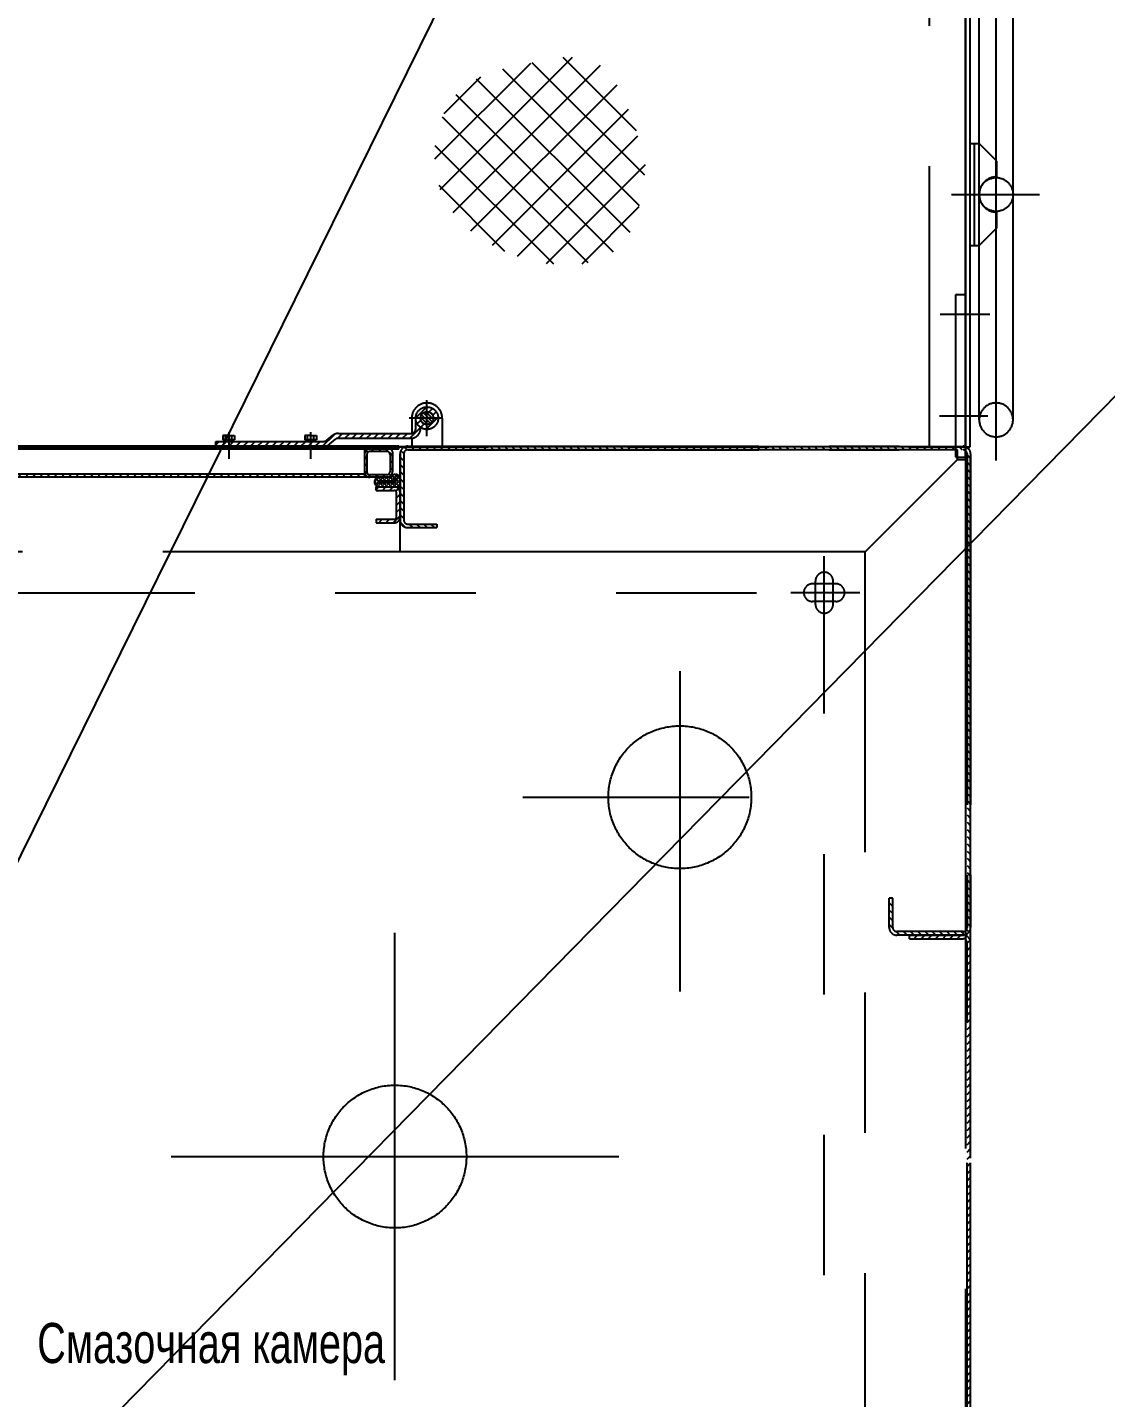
# Model space of a CAD drawing. Header units: millimetres. Extents: x 0 to 29400, y -802 to 20790.
# Drawn here: x 16358 to 17702, y 15382 to 17091 of the extents above; entities that cross this region are included whole.
import ezdxf

# ---------------------------------------------------------------- set-up
doc = ezdxf.new("R2010")
doc.units = ezdxf.units.MM
doc.header["$LTSCALE"] = 700
for name, pattern in [('F', [0.75, 0.5, -0.25]), ('G', [2, 1.25, -0.25, 0.25, -0.25]), ('K', [2.5, 1.25, -0.25, 0.25, -0.25, 0.25, -0.25])]:
    doc.linetypes.add(name, pattern=pattern)
for name, color, linetype in [('01', 7, 'Continuous'), ('02', 1, 'Continuous'), ('04', 2, 'F'), ('05', 4, 'G'), ('07', 6, 'K'), ('11', 3, 'Continuous')]:
    doc.layers.add(name, color=color, linetype=linetype)
doc.styles.get("Standard").update_dxf_attribs({"font": 'isocp', "width": 0.707, "bigfont": 'intecad.shx'})
pattern_1 = [(225, (65769.9404, 40024.066), (4.490128, -4.490128), [])]

# ---------------------------------------------------------------- blocks, each defined once
blk = doc.blocks.new('1113a')
at = {"layer": '07', "linetype": 'K'}
h = blk.add_hatch(dxfattribs=at)
h.set_pattern_fill('ANSI37', color=6, scale=10, style=0)
h.set_pattern_definition([(45, (-7220.276, 5739.952), (-22.45064, 22.45064), []), (135, (-7220.276, 5739.952), (-22.45064, -22.45064), [])])
edge = h.paths.add_edge_path()
edge.add_spline(control_points=[(4064.9, 7081.9), (4070.1, 7121.8), (4086.3, 7245.6), (4357.3, 7176.8), (4320, 6975.4), (4213.6, 6954.5), (4119.9, 6935.1), (4087.4, 7005.6), (4072.5, 7049.7), (4067, 7072.8), (4064.9, 7081.9)], knot_values=[0, 0, 0, 0, 107.226623, 332.783515, 469.925804, 564.431844, 645.860592, 719.225168, 762.115824, 790.07632, 790.07632, 790.07632, 790.07632], degree=3, periodic=0)
at = {"layer": '04', "color": 2, "linetype": 'F'}
for p, q in [((3711.6, 7431.7), (3660.6, 7431.7)), ((3711.6, 7431.7), (3660.6, 7431.7)), ((3666.6, 7431.7), (3666.6, 7241.7)), ((3678.6, 7431.7), (3678.6, 7241.7)), ((3711.6, 7431.7), (3711.6, 6212.7)), ((3678.6, 7241.7), (3666.6, 7241.7))]:
    blk.add_line(p, q, dxfattribs=at)
at = {"layer": '07', "color": 6, "linetype": 'K'}
for p, q in [((3660.6, 7431.7), (3660.6, 6212.7)), ((3678.6, 7444.7), (3666.6, 7444.7)), ((3666.6, 7444.7), (3666.6, 7431.7)), ((3666.6, 7444.7), (3666.6, 7431.7)), ((3666.6, 7431.7), (6568.6, 7431.7)), ((3666.6, 6822.7), (3666.6, 7431.7)), ((3666.6, 7431.7), (3666.6, 6212.7)), ((3678.6, 7444.7), (3678.6, 7431.7)), ((3638.6, 7393.7), (3698.9, 7393.7)), ((3638.6, 7393.7), (3698.9, 7393.7)), ((3636.4, 7266.7), (3698, 7266.7))]:
    blk.add_line(p, q, dxfattribs=at)
blk = doc.blocks.new('*U635')
at = {"layer": '01'}
for p, q in [((-6.1, 2.1), (-6.1, 0)), ((0, 2.1), (-6.1, 2.1)), ((-6.1, 0), (0, 0)), ((0, 0), (-1.2, 2.1)), ((0, 2.1), (1.2, 0)), ((0, 2.1), (6.1, 2.1)), ((6.1, 0), (0, 0)), ((6.1, 2.1), (6.1, 0))]:
    blk.add_line(p, q, dxfattribs=at)
at = {"layer": '05'}
blk.add_line((0, 4.2), (0, -2.1), dxfattribs=at)
blk = doc.blocks.new('WERER')
at = {"layer": '07', "linetype": 'K'}
h = blk.add_hatch(dxfattribs=at)
h.set_pattern_fill('ANSI31', color=6, scale=2, style=0)
h.set_pattern_definition([(225, (59083.9556, 33333.006), (4.490128, -4.490128), [])])
h.paths.add_polyline_path([(57496.1, 31825.1), (57598.1, 31825.1), (57598.1, 31831.1), (57496.1, 31831.1)])
h.paths.add_polyline_path([(57598.1, 31825.1), (57614.1, 31825.1, 0.169711), (57621.6, 31827.7), (57629.3, 31833.8, -0.169711), (57633, 31835.1), (57723.1, 31835.1, 0.262744), (57733.4, 31840.9, 0.034364), (57734.2, 31842.4, -0.195778), (57726.5, 31842.1, -0.147405), (57723.1, 31841.1), (57633, 31841.1, 0.169711), (57625.5, 31838.5), (57617.9, 31832.4, -0.169711), (57614.1, 31831.1), (57598.1, 31831.1)])
h.paths.add_polyline_path([(57726.5, 31842.1, 0.195778), (57734.2, 31842.4, 0.101761), (57735.1, 31847.1), (57735.1, 31848.6), (57729.1, 31848.6), (57729.1, 31847.1, -0.056138), (57729, 31845.8, -0.192598)])
h.paths.add_polyline_path([(57738.9, 31846.7, 0.127071), (57740.2, 31851.7, 0.023779), (57740.2, 31852.7, -0.306659), (57735.1, 31860.1), (57729.1, 31860.1, 0.32743)])
h.paths.add_polyline_path([(57743.1, 31846.1, 0.414214), (57757.1, 31860.1), (57751.1, 31860.1, -0.414214), (57743.1, 31852.1)])
h.paths.add_polyline_path([(57738.9, 31846.7, 0.076419), (57743.1, 31846.1), (57743.1, 31852.1, -0.095432), (57740.2, 31852.7, -0.023779), (57740.2, 31851.7, -0.127071)])
h.paths.add_polyline_path([(57751.1, 31860.1), (57757.1, 31860.1, 0.414214), (57743.1, 31874.1), (57743.1, 31868.1, -0.414214)])
h.paths.add_polyline_path([(57729.3, 31861.9, -0.151307), (57735.2, 31860.5, -0.398542), (57743.1, 31868.1), (57743.1, 31874.1, 0.376832)])
h.paths.add_polyline_path([(57729.1, 31860.1), (57735.1, 31860.1, -0.013451), (57735.2, 31860.5, 0.151307), (57729.3, 31861.9, 0.032335)])
h.paths.add_polyline_path([(57480.1, 31825.1), (57496.1, 31825.1), (57496.1, 31831.1), (57480.1, 31831.1)])
h = blk.add_hatch(dxfattribs=at)
h.set_pattern_fill('ANSI31', color=6, angle=90, style=0)
h.set_pattern_definition([(315, (59083.9556, 33333.006), (2.245064, 2.245064), [])])
h.paths.add_polyline_path([(57740.2, 31852.7, 0.095432), (57743.1, 31852.1), (57743.1, 31860.1), (57735.8, 31860.1, -0.220495)])
h.paths.add_polyline_path([(57735.8, 31860.1), (57735.1, 31860.1, 0.306659), (57740.2, 31852.7, 0.220495)])
h.paths.add_polyline_path([(57743.1, 31852.1, 0.414214), (57751.1, 31860.1), (57743.1, 31860.1)])
h.paths.add_polyline_path([(57751.1, 31860.1, 0.414214), (57743.1, 31868.1), (57743.1, 31860.1)])
h.paths.add_polyline_path([(57743.1, 31868.1, 0.398542), (57735.2, 31860.5, -0.019534), (57735.8, 31860.1), (57743.1, 31860.1)])
h = blk.add_hatch(dxfattribs=at)
h.set_pattern_fill('ANSI31', color=6, scale=3, style=0)
h.set_pattern_definition([(225, (59132.601, 29250.241), (6.735192, -6.735192), [])])
h.paths.add_polyline_path([(57598.1, 31821.6), (57708.1, 31821.6), (57708.1, 31825.1), (57598.1, 31825.1)])
h.paths.add_polyline_path([(57500.1, 31821.6), (57598.1, 31821.6), (57598.1, 31825.1), (57500.1, 31825.1)])
h.paths.add_polyline_path([(57499.1, 31821.6), (57500.1, 31821.6), (57500.1, 31825.1), (57499.1, 31825.1)])
h.paths.add_polyline_path([(57496.1, 31821.6), (57499.1, 31821.6), (57499.1, 31825.1), (57496.1, 31825.1)])
h.paths.add_polyline_path([(57493.1, 31821.6), (57496.1, 31821.6), (57496.1, 31825.1), (57493.1, 31825.1)])
h.paths.add_polyline_path([(57492.1, 31821.6), (57493.1, 31821.6), (57493.1, 31825.1), (57492.1, 31825.1)])
h.paths.add_polyline_path([(56974.7, 31821.6), (57492.1, 31821.6), (57492.1, 31825.1), (56974.7, 31825.1)])
h.paths.add_polyline_path([(56898.1, 31821.6), (56900.3, 31821.6), (56934.7, 31821.6), (56934.7, 31825.1), (56898.1, 31825.1)])
h = blk.add_hatch(dxfattribs=at)
h.set_pattern_fill('ANSI31', color=6, scale=2, angle=90, style=0)
h.set_pattern_definition([(315, (59132.601, 29250.241), (4.490128, 4.490128), [])])
h.paths.add_polyline_path([(57693.1, 31786.6, 0.414214), (57700.1, 31793.6), (57700.1, 31818.1, 0.414214), (57696.6, 31821.6), (57672.1, 31821.6, 0.414214), (57665.1, 31814.6), (57665.1, 31793.6, 0.414214), (57672.1, 31786.6)])
h.paths.add_polyline_path([(57693.1, 31789.6, 0.414214), (57697.1, 31793.6), (57697.1, 31814.6, 0.414214), (57693.1, 31818.6), (57672.1, 31818.6, 0.414214), (57668.1, 31814.6), (57668.1, 31793.6, 0.414214), (57672.1, 31789.6)], flags=16)
h = blk.add_hatch(dxfattribs=at)
h.set_pattern_fill('ANSI31', color=6, scale=2, angle=90, style=0)
h.set_pattern_definition([(315, (65769.9404, 40024.066), (4.490128, 4.490128), [])])
h.paths.add_polyline_path([(58319.1, 31225.1, 0.414214), (58328.6, 31215.6), (58404.1, 31215.6), (58404.1, 31220.1), (58328.6, 31220.1, -0.414214), (58323.6, 31225.1), (58323.6, 31261.6), (58319.1, 31261.6)])
h.paths.add_polyline_path([(58416.1, 31225.1, -0.113237), (58415.6, 31222.9, -0.287492), (58411.1, 31220.1), (58404.1, 31220.1), (58404.1, 31215.6), (58411.1, 31215.6, 0.123997), (58415.6, 31216.7, 0.276039), (58420.6, 31225.1), (58420.6, 31815.6, 0.414214), (58411.1, 31825.1), (57719.1, 31825.1, 0.414214), (57709.6, 31815.6), (57709.6, 31808.6), (57714.1, 31808.6), (57714.1, 31815.6, -0.414214), (57719.1, 31820.6), (58411.1, 31820.6, -0.287492), (58415.6, 31817.8, -0.113237), (58416.1, 31815.6)])
h.paths.add_polyline_path([(57709.6, 31733.1, 0.414214), (57719.1, 31723.6), (57755.6, 31723.6), (57755.6, 31728.1), (57719.1, 31728.1, -0.414214), (57714.1, 31733.1), (57714.1, 31808.6), (57709.6, 31808.6)])
h = blk.add_hatch(dxfattribs=at)
h.set_pattern_fill('ANSI31', color=6, scale=2, style=0)
h.set_pattern_definition([(225, (59132.601, 29250.241), (4.490128, -4.490128), [])])
h.paths.add_polyline_path([(56983.1, 31786.6), (57462.1, 31786.6), (57462.1, 31790.1), (56983.1, 31790.1)])
h.paths.add_polyline_path([(57462.1, 31786.6), (57468.1, 31786.6), (57468.1, 31790.1), (57462.1, 31790.1)])
h.paths.add_polyline_path([(57468.1, 31786.6), (57665.1, 31786.6), (57665.1, 31790.1), (57468.1, 31790.1)])
h = blk.add_hatch(dxfattribs=at)
h.set_pattern_fill('ANGLE', color=6, scale=0.5, angle=45, style=0)
h.set_pattern_definition([(225, (58632.6008, 29250.2408), (2.4695704, -2.4695704), [2.54, -0.9525]), (315, (58632.6008, 29250.2408), (2.4695704, 2.4695704), [2.54, -0.9525])])
h.paths.add_polyline_path([(57683.6, 31774.6), (57706.6, 31774.6, 0.414214), (57709.6, 31777.6), (57709.6, 31784.1, 0.726882), (57698.8, 31787.6), (57702.7, 31784.4, -0.83381), (57704.6, 31784.1), (57704.6, 31782.6, -0.414214), (57701.6, 31779.6), (57683.2, 31779.6, -1), (57683.2, 31781.6), (57701.6, 31781.6, 0.414214), (57702.6, 31782.6), (57702.6, 31784.1, -0.090626), (57702.7, 31784.4), (57698.8, 31787.6, -0.240314), (57696.8, 31786.6), (57683.6, 31786.6, 1)])
h = blk.add_hatch(dxfattribs=at)
h.set_pattern_fill('ANSI31', color=6, scale=2, style=0)
h.set_pattern_definition(pattern_1)
h.paths.add_polyline_path([(57705.1, 31737.1, -0.414214), (57702.1, 31734.1), (57679.6, 31734.1), (57679.6, 31729.6), (57702.1, 31729.6, 0.414214), (57709.6, 31737.1), (57709.6, 31767.1, 0.414214), (57702.1, 31774.6), (57679.6, 31774.6), (57679.6, 31770.1), (57702.1, 31770.1, -0.414214), (57705.1, 31767.1)])
h = blk.add_hatch(dxfattribs=at)
h.set_pattern_fill('ANSI31', color=6, scale=2, style=0)
h.set_pattern_definition(pattern_1)
h.paths.add_polyline_path([(58416.1, 30056.6, -0.113237), (58415.6, 30054.4, -0.287492), (58411.1, 30051.6), (58404.1, 30051.6), (58404.1, 30047.1), (58411.1, 30047.1, 0.123997), (58415.6, 30048.2, 0.276039), (58420.6, 30056.6), (58420.6, 31206.1, 0.276039), (58415.6, 31214.5, 0.123997), (58411.1, 31215.6), (58404.1, 31215.6), (58404.1, 31211.1), (58411.1, 31211.1, -0.287492), (58415.6, 31208.3, -0.113237), (58416.1, 31206.1)])
h.paths.add_polyline_path([(58404.1, 31211.1), (58404.1, 31215.6), (58344.6, 31215.6), (58344.6, 31211.1)])
h.paths.add_polyline_path([(58344.6, 30051.6), (58344.6, 30047.1), (58404.1, 30047.1), (58404.1, 30051.6)])
at = {"layer": '07', "color": 6, "linetype": 'K'}
for p, q in [((57743.1, 31837.8), (57743.1, 31882.4)), ((57762.1, 31860.1), (57720.9, 31860.1)), ((57724.1, 31860.1), (57724.1, 31841.2)), ((57729.1, 31847.1), (57729.1, 31860.1)), ((57735.1, 31847.1), (57735.1, 31848.6)), ((57735.1, 31848.6), (57735.1, 31848.6)), ((57762.1, 31860.1), (57762.1, 31825.1)), ((57762.1, 31860.1), (57762.1, 31825.1)), ((57480.1, 31831.1), (57614.1, 31831.1)), ((57480.1, 31825.1), (57480.1, 31831.1)), ((57480.1, 31825.1), (57480.1, 31831.1)), ((57488.9, 31838.5), (57488.9, 31833.2)), ((57496.1, 31838.5), (57488.9, 31838.5)), ((57488.9, 31833.2), (57496.1, 31833.2)), ((57492.1, 31833.2), (57492.1, 31838.5)), ((57496.1, 31842.5), (57496.1, 31813.1)), ((57496.1, 31842.5), (57496.1, 31809.3)), ((57496.1, 31838.5), (57503.3, 31838.5)), ((57503.3, 31833.2), (57496.1, 31833.2)), ((57500.1, 31833.2), (57500.1, 31838.5)), ((57503.3, 31838.5), (57503.3, 31833.2)), ((57598.1, 31838.5), (57590.9, 31838.5)), ((57590.9, 31838.5), (57590.9, 31833.2)), ((57590.9, 31833.2), (57598.1, 31833.2)), ((57594.1, 31833.2), (57594.1, 31838.5)), ((57598.1, 31842.5), (57598.1, 31813.1)), ((57598.1, 31842.5), (57598.1, 31813.1)), ((57598.1, 31842.5), (57598.1, 31809.3)), ((57598.1, 31838.5), (57605.3, 31838.5)), ((57605.3, 31833.2), (57598.1, 31833.2)), ((57602.1, 31833.2), (57602.1, 31838.5)), ((57605.3, 31838.5), (57605.3, 31833.2)), ((57617.9, 31832.4), (57625.5, 31838.5)), ((57621.6, 31827.7), (57629.3, 31833.8)), ((57633, 31841.1), (57723.1, 31841.1)), ((57633, 31835.1), (57723.1, 31835.1)), ((57724.1, 31835.1), (57724.1, 31825.1)), ((57708.1, 31825.1), (56898.1, 31825.1)), ((57708.1, 31821.6), (56934.7, 31821.6)), ((57665.1, 31821.6), (57665.1, 31786.6)), ((57668.1, 31814.6), (57668.1, 31793.6)), ((57696.6, 31821.6), (57672.1, 31821.6)), ((57693.1, 31818.6), (57672.1, 31818.6)), ((57697.1, 31814.6), (57697.1, 31793.6)), ((57700.1, 31818.1), (57700.1, 31793.6)), ((57708.1, 31821.6), (57708.1, 31825.1)), ((57708.1, 31821.6), (57708.1, 31825.1)), ((57709.6, 31693.6), (57709.6, 31815.6)), ((58404.1, 31820.6), (57719.1, 31820.6)), ((58404.1, 31808.6), (58404.1, 31820.6)), ((58289.1, 31693.6), (58404.1, 31808.6)), ((58404.1, 31808.6), (58416.1, 31808.6)), ((57696.8, 31786.6), (56909.5, 31786.6)), ((57665.1, 31790.1), (56941.1, 31790.1)), ((57693.1, 31789.6), (57672.2, 31789.6)), ((57701.6, 31781.6), (57683.2, 31781.6)), ((57701.6, 31779.6), (57683.2, 31779.6)), ((57702.6, 31782.6), (57702.6, 31784.1)), ((57704.6, 31782.6), (57704.6, 31784.1)), ((57679.6, 31770.1), (57679.6, 31774.6)), ((57679.6, 31774.6), (57706.6, 31774.6)), ((57679.6, 31770.1), (57702.1, 31770.1)), ((57705.1, 31737.1), (57705.1, 31767.1)), ((57679.6, 31734.1), (57702.1, 31734.1)), ((57679.6, 31734.1), (57679.6, 31729.6)), ((57679.6, 31729.6), (57702.1, 31729.6)), ((58289.1, 31693.6), (56774.1, 31693.6)), ((58289.1, 29569.1), (58289.1, 31693.6)), ((58238.1, 31592), (58238.1, 31681.2)), ((58196.5, 31642.6), (58282.7, 31642.6)), ((58252.6, 31653.6), (58223.6, 31653.6)), ((58252.6, 31631.6), (58223.6, 31631.6)), ((58344.6, 31215.6), (58411.1, 31215.6)), ((58344.6, 31211.1), (58344.6, 31215.6)), ((58344.6, 31211.1), (58411.1, 31211.1)), ((58416.1, 30056.6), (58416.1, 31206.1)), ((58420.6, 30056.6), (58420.6, 31206.1))]:
    blk.add_line(p, q, dxfattribs=at)
at = {"layer": '07', "color": 6, "linetype": 'K', "ltscale": 0.5}
for p, q in [((57709.6, 31815.6), (57709.6, 31733.1)), ((57714.1, 31815.6), (57714.1, 31733.1)), ((57719.1, 31825.1), (58411.1, 31825.1)), ((57719.1, 31820.6), (58411.1, 31820.6)), ((58416.1, 31815.6), (58416.1, 31225.1)), ((58420.6, 31815.6), (58420.6, 31225.1)), ((57719.1, 31728.1), (57755.6, 31728.1)), ((57755.6, 31728.1), (57755.6, 31723.6)), ((57719.1, 31723.6), (57755.6, 31723.6)), ((58319.1, 31225.1), (58319.1, 31261.6)), ((58323.6, 31261.6), (58319.1, 31261.6)), ((58323.6, 31225.1), (58323.6, 31261.6)), ((58411.1, 31220.1), (58328.6, 31220.1)), ((58411.1, 31215.6), (58328.6, 31215.6))]:
    blk.add_line(p, q, dxfattribs=at)
at = {"layer": '07', "color": 6, "linetype": 'K'}
for radius in [14, 8]:
    blk.add_circle((57743.1, 31860.1), radius, dxfattribs=at)
for centre, radius, start, end in [((57743.1, 31860.1), 19, 0, 180), ((57723.1, 31847.1), 6, 270, 347.1476), ((57723.1, 31847.1), 6, 347.1476, 0), ((57723.1, 31847.1), 12, 328.8855, 0), ((57614.1, 31837.1), 6, 270, 308.5278), ((57614.1, 31837.1), 12, 270, 308.5278), ((57633, 31829.1), 12, 90, 128.5278), ((57633, 31829.1), 6, 90, 128.5278), ((57723.1, 31847.1), 12, 270, 328.8855), ((57672.1, 31814.6), 7, 90, 180), ((57672.1, 31814.6), 4, 90, 180), ((57693.1, 31814.6), 4, 0, 90), ((57696.6, 31818.1), 3.5, 0, 90), ((57672.1, 31793.6), 7, 180, 270), ((57672.1, 31793.6), 4, 180, 270), ((57693.1, 31793.6), 4, 270, 0), ((57693.1, 31793.6), 7, 270, 0), ((57683.6, 31780.6), 6, 90, 270), ((57683.2, 31780.6), 1, 90, 270), ((57696.8, 31789.1), 2.5, 270, 324.051), ((57703.6, 31784.1), 6, 0, 144.051), ((57701.6, 31782.6), 3, 270, 0), ((57701.6, 31782.6), 1, 270, 0), ((57703.6, 31784.1), 1, 0, 180), ((57706.6, 31777.6), 3, 270, 0), ((57706.6, 31777.6), 3, 270, 0), ((57702.1, 31767.1), 7.5, 0, 90), ((57702.1, 31767.1), 3, 0, 90), ((57702.1, 31767.1), 3, 0, 90), ((57702.1, 31737.1), 3, 270, 0), ((57702.1, 31737.1), 3, 270, 0), ((57702.1, 31737.1), 7.5, 270, 0), ((58223.6, 31642.6), 11, 90, 270), ((58252.6, 31642.6), 11, 270, 90), ((58411.1, 31206.1), 9.5, 61.7263, 90), ((58411.1, 31206.1), 9.5, 0, 61.7263), ((58411.1, 31206.1), 5, 25.8419, 90), ((58411.1, 31206.1), 5, 0, 25.8419)]:
    blk.add_arc(centre, radius, start, end, dxfattribs=at)
at = {"layer": '07', "color": 6, "linetype": 'K', "ltscale": 0.5}
for centre, radius, start, end in [((57719.1, 31815.6), 9.5, 90, 180), ((57719.1, 31815.6), 5, 90, 180), ((58411.1, 31815.6), 9.5, 0, 90), ((58411.1, 31815.6), 5, 25.8419, 90), ((58411.1, 31815.6), 5, 0, 25.8419), ((57719.1, 31733.1), 9.5, 180, 270), ((57719.1, 31733.1), 5, 180, 270), ((58328.6, 31225.1), 9.5, 180, 270), ((58328.6, 31225.1), 5, 180, 270), ((58411.1, 31225.1), 5, 270, 334.1581), ((58411.1, 31225.1), 9.5, 270, 298.2737), ((58411.1, 31225.1), 5, 334.1581, 0), ((58411.1, 31225.1), 9.5, 298.2737, 0)]:
    blk.add_arc(centre, radius, start, end, dxfattribs=at)
at = {"layer": '07', "color": 6, "linetype": 'K', "xscale": -1}
for p in [(57496.1, 31831.1), (57598.1, 31831.1)]:
    blk.add_blockref('*U635', p, dxfattribs=at)
blk = doc.blocks.new('RERR')
at = {"layer": '07', "color": 6, "linetype": 'K'}
for p, q in [((50719.5, 23752.1), (53939.5, 23752.1)), ((53939.5, 23752.1), (53939.5, 21346.1)), ((53939.5, 23740.1), (53945.5, 23740.1)), ((53945.5, 23740.1), (53945.5, 21351.1)), ((53763.5, 21669.3), (53763.5, 23615.5)), ((53752.5, 23555.6), (53752.5, 23584.6)), ((53774.5, 23555.6), (53774.5, 23584.6)), ((52104.1, 23570.1), (53819.3, 23570.1)), ((53583.5, 23472.4), (53583.5, 23072.9)), ((53388, 23315.1), (53669.7, 23315.1)), ((53228.5, 22588.4), (53228.5, 23145.9)), ((52949.7, 22867.1), (53507.3, 22867.1)), ((52957.3, 22867.1), (53439.3, 22867.1))]:
    blk.add_line(p, q, dxfattribs=at)
for centre in [(53583.5, 23315.1), (53228.5, 22867.1)]:
    blk.add_circle(centre, 89, dxfattribs=at)
for centre, start, end in [((53763.5, 23584.6), 0, 180), ((53763.5, 23555.6), 180, 0)]:
    blk.add_arc(centre, 11, start, end, dxfattribs=at)
blk = doc.blocks.new('werwerwer')
at = {"layer": '04'}
blk.add_arc((18101.6, 14158.3), 21.1, 0, 180, dxfattribs=at)
at = {"layer": '07', "color": 6, "linetype": 'K'}
for p, q in [((18101.6, 14107.8), (18101.6, 15432.5)), ((18122.8, 14158.3), (18122.8, 15403.2)), ((18080.5, 14158.3), (18080.5, 15360.9)), ((18045.9, 14439.3), (18155.8, 14439.3))]:
    blk.add_line(p, q, dxfattribs=at)
at = {"layer": '07', "color": 6, "linetype": 'K', "ltscale": 1.5}
for p, q in [((18069.5, 14375.8), (18069.5, 14502.8)), ((18069.5, 14502.8), (18080.5, 14502.8)), ((18074.5, 14375.8), (18074.5, 14502.8)), ((18102.5, 14480.8), (18080.5, 14502.8)), ((18102.5, 14461.3), (18102.5, 14480.8)), ((18102.5, 14397.8), (18102.5, 14417.3)), ((18102.5, 14397.8), (18080.5, 14375.8)), ((18069.5, 14375.8), (18080.5, 14375.8))]:
    blk.add_line(p, q, dxfattribs=at)
at = {"layer": '07', "color": 6, "linetype": 'K'}
blk.add_circle((18101.6, 14439.3), 21.1, dxfattribs=at)
at = {"layer": '07', "color": 6, "linetype": 'K', "ltscale": 1.5}
blk.add_arc((18102.5, 14439.3), 22, 90, 270, dxfattribs=at)
at = {"layer": '07', "color": 6, "linetype": 'K'}
blk.add_arc((18101.6, 14158.3), 21.1, 180, 0, dxfattribs=at)
at = {"layer": '07', "color": 6, "linetype": 'K', "rotation": 180}
blk.add_blockref('1113a', (21730.1, 21556.5), dxfattribs=at)
at = {"layer": '07'}
for name, p in [('WERER', (-40350.7, -17699.7)), ('RERR', (-35876, -9627.3))]:
    blk.add_blockref(name, p, dxfattribs=at)

msp = doc.modelspace()

# ---------------------------------------------------------------- linework, layer by layer
at = {"layer": '02', "ltscale": 1.166667}
for p, q in [((15871.2, 15088.4), (17662.5, 18719.9)), ((15937.9, 14821.7), (19046.6, 17989.5))]:
    msp.add_line(p, q, dxfattribs=at)

# ---------------------------------------------------------------- block references
at = {"layer": '11', "color": 3, "linetype": 'Continuous', "ltscale": 1.166667}
msp.add_blockref('werwerwer', (-536.5, 2443.1), dxfattribs=at)

# ---------------------------------------------------------------- texts
at = {"layer": '01', "insert": (16370.2, 15475.4), "char_height": 50, "attachment_point": 1}
msp.add_mtext('{\\fArial|b0|i0|c204|p34;\\C3;Смазочная камера}', dxfattribs=at)

doc.saveas('drawing.dxf')
